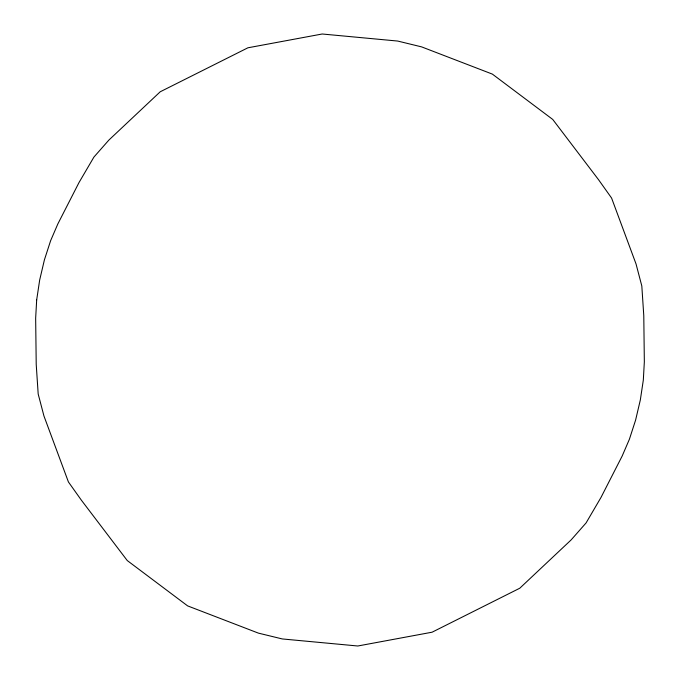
<?xml version="1.0" encoding="UTF-8"?>
<svg xmlns="http://www.w3.org/2000/svg" width="680" height="680" viewBox="0 0 680 680"><rect width="100%" height="100%" fill="white"/><g stroke="black" fill="none" stroke-linecap="round" stroke-linejoin="round"><path stroke-width="1.02" d="M36.677 299.923L35.657 318.163L36.218 364.378L38.182 394L43.953 416.015L68.416 481.95L81.379 500.191L127.262 560.558L187.637 605.897L258.4 633.123L282.302 638.945L357.799 646L432.089 632.204L519.784 588.217L571.123 539.92L586.067 522.946L601.001 497.437L622.183 456L629.391 439.271L635.587 420.163L640.331 399.967L643.322 380.077L644.342 361.837L643.781 315.622L641.818 286L636.046 263.984L611.583 198.05L598.621 179.809L552.738 119.442L492.363 74.103L421.6 46.877L397.698 41.055L322.201 34L247.911 47.795L160.216 91.783L108.876 140.08L93.933 157.055L78.999 182.563L57.817 224L50.609 240.728L44.413 259.837L39.669 280.032L36.677 299.923"/></g></svg>
